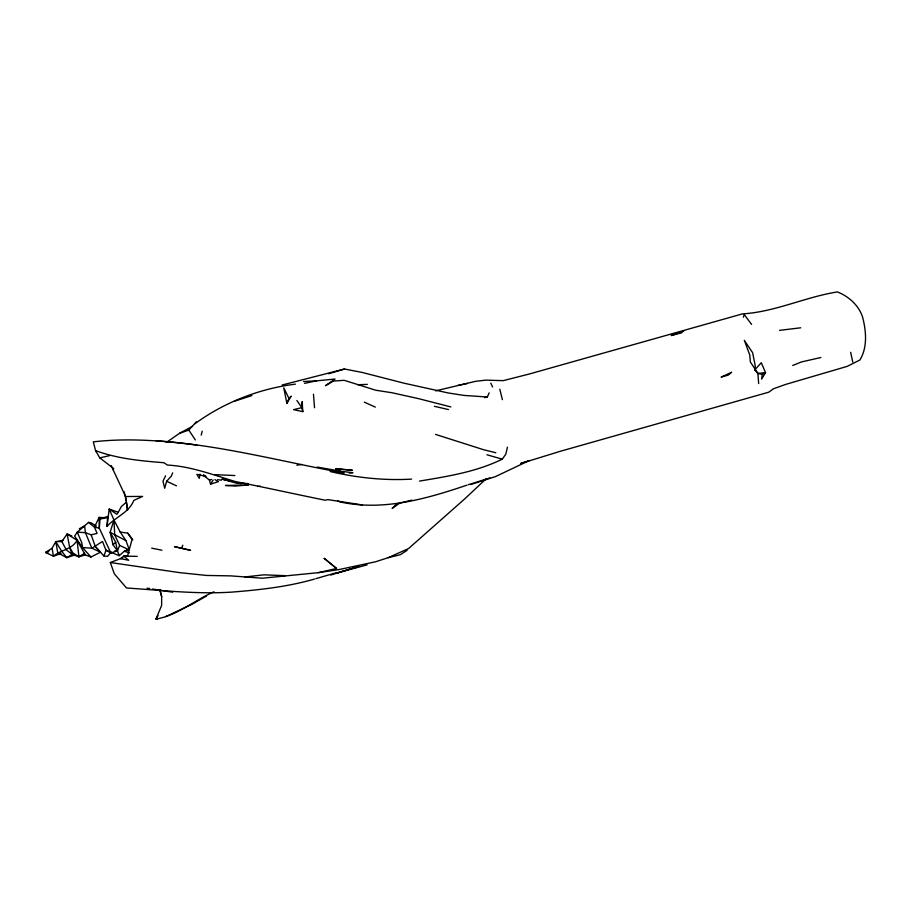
<?xml version="1.0" encoding="UTF-8"?>
<svg xmlns="http://www.w3.org/2000/svg" width="911" height="911" viewBox="0 0 911 911"><rect width="100%" height="100%" fill="white"/><g stroke="black" fill="none" stroke-linecap="round" stroke-linejoin="round"><path stroke-width="1.37" d="M160.04 589.929L161.668 596.58L161.634 605.405L155.975 619.07L157.535 619.059M111.21 465.68L125.616 496.529L142.606 496.427L133.86 500.367C128.872 512.802 115.412 516.924 107.031 526.41L107.566 517.653L100.028 518.997L99.094 517.414L104.036 517.653L107.862 516.435M100.028 518.997L99.31 528.175L110.857 552.954L117.462 550.893L119.66 545.393L114.718 534.859L113.955 519.999L109.195 509.101L118.293 512.244L121.334 506.527L126.435 502.177L127.563 510.114L125.616 496.529M754.832 369.877L761.289 362.703L765.547 372.656L762.222 374.421L757.861 373.396L754.832 369.877L755.253 365.858L752.611 352.694L744.321 340.315L749.73 354.846L750.357 361.929L757.861 373.396L758.669 383.542M107.031 526.41L109.195 509.101L116.881 514.282L118.293 512.244M762.222 374.421L761.63 379.124L765.547 372.656L757.861 373.396M199.942 474.164L199.327 478.343L196.856 474.335L205.988 476.453L203.654 474.984M507.45 447.176L505.833 454.122L502.28 459.167C476.282 471.909 447.791 476.362 419.55 481.076M201.217 435.116L202.196 431.233M172.669 472.866L171.257 476.225L166.633 481.259L164.697 488.262L162.989 481.19L165.586 475.815M111.279 552.077L107.612 556.302L103.945 556.04L105.949 550.21L102.487 541.453L91.863 548.206L82.525 547.557L74.622 536.112L77.253 532.172L88.526 522.39L90.849 522.732L96.372 526.091M743.308 317.222L744.241 314.557L751.598 324.418M484.595 397.64L487.362 397.014L489.127 392.903M286.863 403.311L288.992 398.483L291.167 396.16L286.863 403.311L283.765 387.801L288.992 398.483M181.437 548.274L190.593 550.29L174.388 546.634L181.437 548.274L182.849 545.233M61.048 553.581L53.419 556.188L45.55 552.453L52.075 548.228L55.765 541.669L62.939 540.394L61.857 541.555L55.765 541.669L57.769 552.875L66.776 557.669L74.816 554.981M158.024 615.654L155.975 619.07C177.52 615.437 194.305 600.338 213.96 591.786M203.244 475.2L209.416 480.04L210.555 484.151L213.14 480.017M195.022 423.706C224.038 402.411 259.407 388.598 295.38 384.146M166.314 442.45L179.626 433.26L188.828 430.106L196.343 421.793M396.945 503.589L392.14 508.452L400.658 502.485M119.204 555.699L117.462 550.893L113.032 544.755L115.686 542.17L110.151 532.297L113.955 519.999L120.195 532.035L125.98 540.667L129.408 550.005L124.306 551.28L119.204 555.699L105.949 550.21L110.857 552.954M52.075 548.228L53.419 556.188C60.866 549.834 71.65 549.686 77.139 540.382L85.281 554.879L90.952 557.008L100.517 552.18L95.313 546.566L91.168 534.837L85.406 532.662L77.253 532.172L81.774 542.74L82.525 547.557L90.952 557.008M486.03 478.879L464.94 498.693L408.584 548.536L388.188 557.68L375.571 561.78L338.812 569.614L318.326 572.666L262.3 578.212L230.642 575.877L206.546 575.445L179.877 572.666L110.333 562.52L114.331 573.828L126.515 587.994C161.6 590.294 196.434 594.359 231.736 592.116C259.612 589.884 287.534 586.843 314.477 579.066M112.543 469.552L113.818 468.653L99.766 457.88L95.564 450.615L93.298 441.846C127.802 437.884 162.648 440.594 196.958 445.103M407.149 550.312L400.271 554.719L388.188 557.68M71.81 535.987L67.118 533.994L61.857 541.555L66.298 549.891L72.163 554.366L78.915 556.792L84.746 553.193M206.546 595.999L192.05 604.244L165.551 616.69M179.626 433.26L192.528 426.257M127.346 549.686L124.306 551.28L129.43 552.84M79.303 528.722L84.609 526.011L85.406 532.662L91.863 548.206L100.517 552.18M49.012 551.018L45.55 552.453L48.089 552.772M792.707 365.47L801.452 361.94L820.834 357.522M122.871 557.737L110.333 562.52M683.694 331.262L671.202 335.533L681.827 332.731M328.643 373.761L344.506 369.012L362.305 372.474L404.495 383.303L448.212 392.96L463.972 395.42L487.362 397.014M467.127 485.096C426.462 498.852 382.893 511.424 339.78 501.87L337.525 500.674M235.095 401.022L251.903 395.568M210.555 484.151L218.424 481.623L214.95 479.641M470.759 484.538L495.447 476.612L529.28 460.533L520.671 463.517L560.276 451.298L768.713 392.197L773.416 388.792L785.681 384.408L847.184 366.37L859.87 360.027C867.614 347.444 866.213 331.456 862.74 317.632C859.232 305.823 848.836 296.371 837.403 291.93C805.267 296.986 775.045 311.972 742.511 313.874L529.291 374.011L503.248 380.639L485.768 380.138L475.781 381.288L435.663 390.842M468.47 484.675L489.879 477.922M330.716 575.069L359.469 566.209L352.682 568.259M349.972 569.079L336.387 573.178L367.087 564.854M78.915 556.792L77.139 540.382L67.118 533.994L69.68 547.5L72.937 552.943L78.915 556.792L85.281 554.879M315.798 578.679L336.933 572.541M282.159 385L344.506 369.012M327.823 499.581L325.227 500.23C295.198 494.126 265.249 487.51 235.266 481.52C213.037 474.859 190.729 466.238 167.453 465.077L163.798 462.708C140.806 460.909 117.28 458.688 95.564 450.615M398.79 503.339L411.897 500.139M209.416 480.04L211.603 479.516M91.168 534.837L97.078 533.402L94.459 527.173L88.526 522.39M318.326 572.666L336.558 568.487L324.225 558.375L336.558 568.487M99.766 457.88L109.719 455.614M304.502 383.372L316.368 380.866L335.043 379.033L325.489 385.683L333.38 381.083L344.187 380.308L375.776 390.238L391.935 392.732L418.513 398.631L450.854 406.932M457.834 385.455L467.434 383.451M296.884 465.214L301.678 464.462M779.554 330.363L800.723 327.801M349.289 473.105L352.944 472.684L339.552 471.135M244.9 576.959L263.917 574.83L285.189 575.672M257.551 486.44L260.318 486.235M411.601 479.106C384.294 480.746 356.725 477.728 330.124 471.522M303.579 381.515L316.368 380.866M357.909 384.738L367.315 384.385M241.757 485.107L225.507 485.472L235.129 486.087L248.521 484.948L244.455 485.039M137.276 556.382L123.668 556.097L120.525 558.659L128.724 560.254L123.668 556.097L127.54 555.904L132.061 539.437L127.768 533.151L120.195 532.035M230.688 481.054L221.897 479.129L236.666 483.229L248.031 483.559M215.11 474.677L234.844 475.531M236.666 483.229L247.359 483.775M57.769 552.875L60.046 553.011M114.9 550.734L117.462 550.893L115.686 542.17M336.205 470.907L340.315 471.158L317.233 467.058M156.293 440.822C219.915 444.921 281.693 461.581 344.187 473.082M328.393 499.706L362.407 504.933M147.058 588.153L149.757 588.574M152.456 589.007L172.68 592.207M217.592 479.607L221.384 480.222M151.693 548.16L161.942 550.21M302.782 411.624L293.593 409.665L301.848 407.627L302.201 401.592L302.782 411.624L301.848 407.627L296.872 400.487M434.445 406.306L448.531 409.597M495.812 452.733L483.547 449.704L435.583 434.41M486.918 454.76L502.28 459.167M364.298 402.15L375.321 407.115M166.633 481.259L176.461 485.814M119.66 545.393L129.408 550.005M125.98 540.667L110.151 532.297L113.032 544.755M95.313 546.566L103.945 556.04M127.768 533.151L132.812 539.802M188.828 430.106L195.33 439.933M55.765 541.669L61.584 551.144L66.776 557.669L72.163 554.366L69.68 547.5M490.767 383.155L492.612 386.913M159.812 590.055L161.668 596.58M499.82 389.248L502.394 399.656M124.158 491.803L126.151 500.879M850.646 352.306L852.742 362.043M313.452 394.178L314.534 407.718M99.094 517.414L94.459 527.173L99.31 528.175L99.094 517.414M731.533 372.314L728.174 375.138L721.136 377.108L731.533 372.314M338.539 469.006L335.601 468.766L352.409 470.235L338.539 469.006"/></g></svg>
